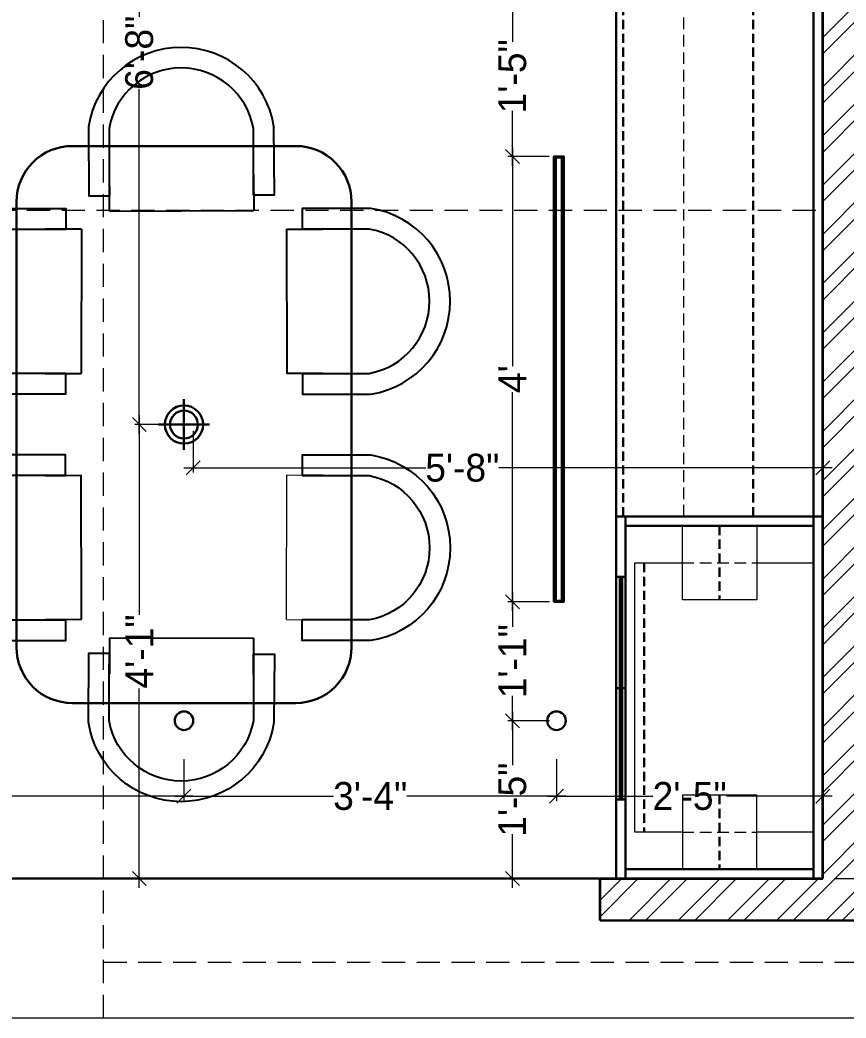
# Model space of a CAD drawing. Header units: millimetres. Extents: x 56222 to 3066687, y -650199 to -121287.
# Drawn here: x 140838.4 to 140927.4, y -185704.1 to -185596.5 of the extents above; entities that cross this region are included whole.
import ezdxf

# ---------------------------------------------------------------- set-up
doc = ezdxf.new("R2010")
doc.units = ezdxf.units.MM
doc.header["$MEASUREMENT"] = 0
doc.header["$PDMODE"] = 35
for name, pattern in [('DASHED', [0.75, 0.5, -0.25]), ('DASHED2', [0.375, 0.25, -0.125]), ('DASHEDX2', [1.5, 1, -0.5]), ('HIDDEN', [0.375, 0.25, -0.125])]:
    doc.linetypes.add(name, pattern=pattern)
doc.layers.get('Defpoints').update_dxf_attribs({"color": 220})
doc.layers.add('AR HATCH-7', color=7, linetype='Continuous')
doc.layers.add('str coll', color=6, linetype='Continuous')
for name, color, linetype, lineweight in [('el', 7, 'Continuous', 20), ('Electrical', 84, 'Continuous', 30), ('FIRST FLOOR ( DW_RAIL )', 7, 'Continuous', 9), ('FURNITURE', 32, 'Continuous', 9), ('furniture dimensions', 1, 'DASHED', 0), ('GROUND FLOOR', 7, 'Continuous', 9), ('Labelling', 1, 'Continuous', 25), ('wall', 7, 'Continuous', 30)]:
    doc.layers.add(name, color=color, linetype=linetype, lineweight=lineweight)
doc.layers.add('hatch', color=250, linetype='Continuous', lineweight=9, transparency=0.5)
doc.styles.add('century g', font='GOTHIC.TTF')
doc.dimstyles.new('Archana', dxfattribs={"dimtxt": 2, "dimasz": 0.75, "dimexe": 0.5, "dimexo": 0.5, "dimgap": 0, "dimtad": 0, "dimzin": 0, "dimdsep": 46, "dimlunit": 4, "dimtxsty": 'century g', "dimblk": 'OBLIQUE', "dimcen": 0, "dimdle": 1, "dimclrd": 256, "dimclre": 256, "dimclrt": 256, "dimadec": 0, "dimazin": 0, "dimtfac": 1, "dimtofl": 0, "dimtmove": 1, "dimatfit": 3, "dimfxl": 1, "dimfxlon": 1, "dimtolj": 1, "dimtzin": 0, "dimlwd": -1, "dimlwe": -1, "dimarcsym": 0})
pattern_1 = [(45, (627.4595, -1487.661), (-2.65165043, 2.65165043), []), (45, (629.2273, -1487.661), (-2.65165043, 2.65165043), [])]

# ---------------------------------------------------------------- blocks, each defined once
blk = doc.blocks.new('SD DSD')
at = {"layer": 'FURNITURE', "color": 9, "lineweight": 25, "true_color": 0xc7c8ca}
for p, q in [((3348486.7, -514623.32), (3348486.68, -514619.42)), ((3348502.23, -514619.34), (3348502.25, -514623.25)), ((3348486.7, -514623.32), (3348502.25, -514623.25)), ((3348483.69, -514625.26), (3348479.79, -514625.25)), ((3348483.69, -514625.26), (3348483.66, -514640.81)), ((3348505.76, -514625.26), (3348509.66, -514625.25)), ((3348505.76, -514625.26), (3348505.79, -514640.81)), ((3348479.75, -514640.8), (3348483.66, -514640.81)), ((3348509.7, -514640.8), (3348505.79, -514640.81)), ((3348479.75, -514651.77), (3348483.66, -514651.76)), ((3348483.69, -514667.31), (3348483.66, -514651.76)), ((3348483.69, -514667.31), (3348479.79, -514667.32)), ((3348486.7, -514669.25), (3348486.68, -514673.16)), ((3348486.7, -514669.25), (3348502.25, -514669.32)), ((3348502.23, -514673.23), (3348502.25, -514669.32))]:
    blk.add_line(p, q, dxfattribs=at)
at = {"layer": 'FURNITURE', "color": 9, "true_color": 0xc7c8ca}
for p, q in [((3348505.76, -514667.31), (3348505.79, -514651.76)), ((3348509.7, -514651.77), (3348505.79, -514651.76)), ((3348505.76, -514667.31), (3348509.66, -514667.32))]:
    blk.add_line(p, q, dxfattribs=at)
at = {"layer": 'FURNITURE', "color": 9, "lineweight": 25, "true_color": 0xc7c8ca, "flags": 128}
for points in [[(3348502.23, -514621.56), (3348504.46, -514621.55), (3348504.42, -514614.17, 0.853613), (3348484.42, -514614.22), (3348484.46, -514621.65), (3348486.68, -514621.64)], [(3348502.22, -514619.34), (3348502.23, -514621.56), (3348502.2, -514614.36, 0.835758), (3348486.65, -514614.39), (3348486.67, -514619.42), (3348486.68, -514621.64)], [(3348481.97, -514640.8), (3348481.97, -514643.02), (3348474.58, -514643.01, -0.853613), (3348474.58, -514623.01), (3348482.01, -514623.02), (3348482.01, -514625.25)], [(3348507.48, -514640.8), (3348507.48, -514643.02), (3348514.87, -514643.01, 0.853613), (3348514.87, -514623.01), (3348507.44, -514623.02), (3348507.44, -514625.25)], [(3348479.75, -514640.79), (3348481.97, -514640.8), (3348474.77, -514640.78, -0.835758), (3348474.76, -514625.23), (3348479.79, -514625.24), (3348482.01, -514625.25)], [(3348509.7, -514640.79), (3348507.48, -514640.8), (3348514.68, -514640.78, 0.835758), (3348514.69, -514625.23), (3348509.66, -514625.24), (3348507.44, -514625.25)], [(3348481.97, -514651.77), (3348481.97, -514649.55), (3348474.58, -514649.57, 0.853613), (3348474.58, -514669.57), (3348482.01, -514669.55), (3348482.01, -514667.32)], [(3348507.48, -514651.77), (3348507.48, -514649.55), (3348514.87, -514649.57, -0.853613), (3348514.87, -514669.57), (3348507.44, -514669.55), (3348507.44, -514667.32)], [(3348479.75, -514651.78), (3348481.97, -514651.77), (3348474.77, -514651.79, 0.835758), (3348474.76, -514667.34), (3348479.79, -514667.33), (3348482.01, -514667.33)], [(3348509.7, -514651.78), (3348507.48, -514651.77), (3348514.68, -514651.79, -0.835758), (3348514.69, -514667.34), (3348509.66, -514667.33), (3348507.44, -514667.33)], [(3348502.23, -514671.01), (3348504.46, -514671.02), (3348504.42, -514678.4, -0.853613), (3348484.42, -514678.36), (3348484.46, -514670.92), (3348486.68, -514670.93)], [(3348502.22, -514673.23), (3348502.23, -514671.01), (3348502.2, -514678.21, -0.835758), (3348486.65, -514678.18), (3348486.67, -514673.16), (3348486.68, -514670.93)]]:
    blk.add_lwpolyline(points, format="xyb", dxfattribs=at)
at = {"layer": 'FURNITURE', "color": 9, "lineweight": 30, "true_color": 0xc7c8ca}
blk.add_lwpolyline([(3348506.78, -514676.29), (3348482.68, -514676.29, -0.414214), (3348476.68, -514670.29), (3348476.68, -514622.29, -0.414214), (3348482.68, -514616.29), (3348506.78, -514616.29, -0.414214), (3348512.78, -514622.29), (3348512.78, -514670.29, -0.414214)], format="xyb", close=True, dxfattribs=at)
blk = doc.blocks.new('_Oblique')
at = {"layer": 'wall', "color": 0, "lineweight": -2}
blk.add_line((-0.5, -0.5), (0.5, 0.5), dxfattribs=at)
blk = doc.blocks.new('*D515')
at = {"layer": 'Defpoints', "color": 0, "linetype": 'Continuous', "lineweight": 30, "transparency": 16777216}
for p in [(140891.47, -185659.22), (140896.47, -185659.22, 0), (140896.22, -185672.03)]:
    blk.add_point(p, dxfattribs=at)
at = {"layer": 'furniture dimensions', "color": 5, "linetype": 'Continuous', "transparency": 16777216}
for p, q in [((140891.47, -185658.22), (140891.47, -185661.9)), ((140895.47, -185659.22), (140890.97, -185659.22)), ((140891.47, -185673.03), (140891.47, -185669.34))]:
    blk.add_line(p, q, dxfattribs=at)
at = {"layer": 'furniture dimensions', "color": 5, "linetype": 'ByBlock', "transparency": 16777216}
blk.add_line((140895.47, -185672.03), (140890.97, -185672.03), dxfattribs=at)
at = {"layer": 'furniture dimensions', "color": 5, "linetype": 'Continuous', "transparency": 16777216, "xscale": 1.5, "yscale": 1.5, "zscale": 1.5}
for p, rotation in [((140891.47, -185659.22), 90), ((140891.47, -185672.03), 270)]:
    blk.add_blockref('_Oblique', p, dxfattribs=dict(at, rotation=rotation))
at = {"layer": 'furniture dimensions', "linetype": 'Continuous', "lineweight": 0, "transparency": 16777216, "insert": (140891.47, -185665.62), "char_height": 3, "attachment_point": 5, "rotation": 90, "style": 'century g'}
blk.add_mtext('\\A1;1\'-1"', dxfattribs=at)
blk = doc.blocks.new('*D516')
at = {"layer": 'Defpoints', "color": 0, "linetype": 'Continuous', "lineweight": 30, "transparency": 16777216}
for p in [(140896.22, -185593.98), (140891.47, -185611.24), (140895.94, -185611.24, 0)]:
    blk.add_point(p, dxfattribs=at)
at = {"layer": 'furniture dimensions', "color": 5, "linetype": 'Continuous', "transparency": 16777216}
for p, q in [((140891.47, -185592.98), (140891.47, -185598.89)), ((140891.47, -185612.24), (140891.47, -185606.33)), ((140895.44, -185611.24), (140890.97, -185611.24))]:
    blk.add_line(p, q, dxfattribs=at)
at = {"layer": 'furniture dimensions', "color": 5, "linetype": 'ByBlock', "transparency": 16777216}
blk.add_line((140895.47, -185593.98), (140890.97, -185593.98), dxfattribs=at)
at = {"layer": 'furniture dimensions', "color": 5, "linetype": 'Continuous', "transparency": 16777216, "xscale": 1.5, "yscale": 1.5, "zscale": 1.5}
for p, rotation in [((140891.47, -185593.98), 90), ((140891.47, -185611.24), 270)]:
    blk.add_blockref('_Oblique', p, dxfattribs=dict(at, rotation=rotation))
at = {"layer": 'furniture dimensions', "linetype": 'Continuous', "lineweight": 0, "transparency": 16777216, "insert": (140891.47, -185602.61), "char_height": 3, "attachment_point": 5, "rotation": 90, "style": 'century g'}
blk.add_mtext('\\A1;1\'-5"', dxfattribs=at)
blk = doc.blocks.new('*D527')
at = {"layer": 'Defpoints', "color": 0, "linetype": 'Continuous', "lineweight": 30, "transparency": 16777216}
for p in [(140895.94, -185611.24, -0.01), (140891.47, -185659.22), (140895.94, -185659.22, -0.01)]:
    blk.add_point(p, dxfattribs=at)
at = {"layer": 'furniture dimensions', "color": 5, "linetype": 'Continuous', "transparency": 16777216}
for p, q in [((140891.47, -185610.24), (140891.47, -185633.84)), ((140891.47, -185660.22), (140891.47, -185636.62)), ((140895.44, -185659.22), (140890.97, -185659.22))]:
    blk.add_line(p, q, dxfattribs=at)
at = {"layer": 'furniture dimensions', "color": 5, "linetype": 'ByBlock', "transparency": 16777216}
blk.add_line((140895.44, -185611.24), (140890.97, -185611.24), dxfattribs=at)
at = {"layer": 'furniture dimensions', "color": 5, "linetype": 'Continuous', "transparency": 16777216, "xscale": 1.5, "yscale": 1.5, "zscale": 1.5}
for p, rotation in [((140891.47, -185611.24), 90), ((140891.47, -185659.22), 270)]:
    blk.add_blockref('_Oblique', p, dxfattribs=dict(at, rotation=rotation))
at = {"layer": 'furniture dimensions', "linetype": 'Continuous', "lineweight": 0, "transparency": 16777216, "insert": (140891.47, -185635.23), "char_height": 3, "attachment_point": 5, "rotation": 90, "style": 'century g'}
blk.add_mtext("\\A1;4'", dxfattribs=at)
blk = doc.blocks.new('*D528')
at = {"layer": 'Defpoints', "color": 0, "linetype": 'Continuous', "lineweight": 30, "transparency": 16777216}
for p in [(140857.08, -185640.12), (140924.91, -185640.12, -0.01), (140924.91, -185644.79)]:
    blk.add_point(p, dxfattribs=at)
at = {"layer": 'furniture dimensions', "color": 5, "linetype": 'ByBlock', "transparency": 16777216}
blk.add_line((140857.08, -185640.79), (140857.08, -185645.29), dxfattribs=at)
at = {"layer": 'furniture dimensions', "color": 5, "linetype": 'Continuous', "transparency": 16777216}
for p, q in [((140924.91, -185640.79), (140924.91, -185645.29)), ((140856.08, -185644.79), (140882.14, -185644.79)), ((140925.91, -185644.79), (140890.01, -185644.79))]:
    blk.add_line(p, q, dxfattribs=at)
at = {"layer": 'furniture dimensions', "color": 5, "linetype": 'Continuous', "transparency": 16777216, "xscale": 1.5, "yscale": 1.5, "zscale": 1.5, "rotation": 180}
blk.add_blockref('_Oblique', (140857.08, -185644.79), dxfattribs=at)
at = {"layer": 'furniture dimensions', "color": 5, "linetype": 'Continuous', "transparency": 16777216, "xscale": 1.5, "yscale": 1.5, "zscale": 1.5}
blk.add_blockref('_Oblique', (140924.91, -185644.79), dxfattribs=at)
at = {"layer": 'furniture dimensions', "linetype": 'Continuous', "lineweight": 0, "transparency": 16777216, "insert": (140886.07, -185644.79), "char_height": 3, "attachment_point": 5, "style": 'century g'}
blk.add_mtext('\\A1;5\'-8"', dxfattribs=at)
blk = doc.blocks.new('*D529')
at = {"layer": 'Defpoints', "color": 0, "linetype": 'Continuous', "lineweight": 30, "transparency": 16777216}
for p in [(140857.08, -185640.12), (140851.27, -185689.03), (140857.08, -185689.03, 0.11)]:
    blk.add_point(p, dxfattribs=at)
at = {"layer": 'furniture dimensions', "color": 5, "linetype": 'Continuous', "transparency": 16777216}
for p, q in [((140851.27, -185639.12), (140851.27, -185660.61)), ((140851.27, -185690.03), (140851.27, -185668.54)), ((140855.27, -185689.03), (140850.77, -185689.03))]:
    blk.add_line(p, q, dxfattribs=at)
at = {"layer": 'furniture dimensions', "color": 5, "linetype": 'ByBlock', "transparency": 16777216}
blk.add_line((140855.27, -185640.12), (140850.77, -185640.12), dxfattribs=at)
at = {"layer": 'furniture dimensions', "color": 5, "linetype": 'Continuous', "transparency": 16777216, "xscale": 1.5, "yscale": 1.5, "zscale": 1.5}
for p, rotation in [((140851.27, -185640.12), 90), ((140851.27, -185689.03), 270)]:
    blk.add_blockref('_Oblique', p, dxfattribs=dict(at, rotation=rotation))
at = {"layer": 'furniture dimensions', "linetype": 'Continuous', "lineweight": 0, "transparency": 16777216, "insert": (140851.27, -185664.57), "char_height": 3, "attachment_point": 5, "rotation": 90, "style": 'century g'}
blk.add_mtext('\\A1;4\'-1"', dxfattribs=at)
blk = doc.blocks.new('*D532')
at = {"layer": 'Defpoints', "color": 0, "linetype": 'Continuous', "lineweight": 30, "transparency": 16777216}
for p in [(140896.22, -185672.03, -0.01), (140891.47, -185689.03), (140896.22, -185689.03, 0.11)]:
    blk.add_point(p, dxfattribs=at)
at = {"layer": 'furniture dimensions', "color": 5, "linetype": 'Continuous', "transparency": 16777216}
for p, q in [((140891.47, -185671.03), (140891.47, -185676.8)), ((140891.47, -185690.03), (140891.47, -185684.25)), ((140895.47, -185689.03), (140890.97, -185689.03))]:
    blk.add_line(p, q, dxfattribs=at)
at = {"layer": 'furniture dimensions', "color": 5, "linetype": 'ByBlock', "transparency": 16777216}
blk.add_line((140895.47, -185672.03), (140890.97, -185672.03), dxfattribs=at)
at = {"layer": 'furniture dimensions', "color": 5, "linetype": 'Continuous', "transparency": 16777216, "xscale": 1.5, "yscale": 1.5, "zscale": 1.5}
for p, rotation in [((140891.47, -185672.03), 90), ((140891.47, -185689.03), 270)]:
    blk.add_blockref('_Oblique', p, dxfattribs=dict(at, rotation=rotation))
at = {"layer": 'furniture dimensions', "linetype": 'Continuous', "lineweight": 0, "transparency": 16777216, "insert": (140891.47, -185680.53), "char_height": 3, "attachment_point": 5, "rotation": 90, "style": 'century g'}
blk.add_mtext('\\A1;1\'-5"', dxfattribs=at)
blk = doc.blocks.new('*D536')
at = {"layer": 'Defpoints', "color": 0, "linetype": 'Continuous', "lineweight": 30, "transparency": 16777216}
for p in [(140789.11, -185672.03, -0.01), (140856.08, -185672.03), (140856.08, -185680.15)]:
    blk.add_point(p, dxfattribs=at)
at = {"layer": 'furniture dimensions', "color": 5, "linetype": 'ByBlock', "transparency": 16777216}
blk.add_line((140789.11, -185676.15), (140789.11, -185680.65), dxfattribs=at)
at = {"layer": 'furniture dimensions', "color": 5, "linetype": 'Continuous', "transparency": 16777216}
for p, q in [((140856.08, -185676.15), (140856.08, -185680.65)), ((140788.11, -185680.15), (140818.66, -185680.15)), ((140857.08, -185680.15), (140826.53, -185680.15))]:
    blk.add_line(p, q, dxfattribs=at)
at = {"layer": 'furniture dimensions', "color": 5, "linetype": 'Continuous', "transparency": 16777216, "xscale": 1.5, "yscale": 1.5, "zscale": 1.5, "rotation": 180}
blk.add_blockref('_Oblique', (140789.11, -185680.15), dxfattribs=at)
at = {"layer": 'furniture dimensions', "color": 5, "linetype": 'Continuous', "transparency": 16777216, "xscale": 1.5, "yscale": 1.5, "zscale": 1.5}
blk.add_blockref('_Oblique', (140856.08, -185680.15), dxfattribs=at)
at = {"layer": 'furniture dimensions', "linetype": 'Continuous', "lineweight": 0, "transparency": 16777216, "insert": (140822.6, -185680.15), "char_height": 3, "attachment_point": 5, "style": 'century g'}
blk.add_mtext('\\A1;5\'-7"', dxfattribs=at)
blk = doc.blocks.new('*D537')
at = {"layer": 'Defpoints', "color": 0, "linetype": 'Continuous', "lineweight": 30, "transparency": 16777216}
for p in [(140856.08, -185672.03), (140896.22, -185672.03, -0.01), (140896.22, -185680.15)]:
    blk.add_point(p, dxfattribs=at)
at = {"layer": 'furniture dimensions', "color": 5, "linetype": 'ByBlock', "transparency": 16777216}
blk.add_line((140856.08, -185676.15), (140856.08, -185680.65), dxfattribs=at)
at = {"layer": 'furniture dimensions', "color": 5, "linetype": 'Continuous', "transparency": 16777216}
for p, q in [((140896.22, -185676.15), (140896.22, -185680.65)), ((140855.08, -185680.15), (140872.21, -185680.15)), ((140897.22, -185680.15), (140880.1, -185680.15))]:
    blk.add_line(p, q, dxfattribs=at)
at = {"layer": 'furniture dimensions', "color": 5, "linetype": 'Continuous', "transparency": 16777216, "xscale": 1.5, "yscale": 1.5, "zscale": 1.5, "rotation": 180}
blk.add_blockref('_Oblique', (140856.08, -185680.15), dxfattribs=at)
at = {"layer": 'furniture dimensions', "color": 5, "linetype": 'Continuous', "transparency": 16777216, "xscale": 1.5, "yscale": 1.5, "zscale": 1.5}
blk.add_blockref('_Oblique', (140896.22, -185680.15), dxfattribs=at)
at = {"layer": 'furniture dimensions', "linetype": 'Continuous', "lineweight": 0, "transparency": 16777216, "insert": (140876.15, -185680.15), "char_height": 3, "attachment_point": 5, "style": 'century g'}
blk.add_mtext('\\A1;3\'-4"', dxfattribs=at)
blk = doc.blocks.new('*D538')
at = {"layer": 'Defpoints', "color": 0, "linetype": 'Continuous', "lineweight": 30, "transparency": 16777216}
for p in [(140896.22, -185672.03, -0.01), (140924.91, -185672.03, -0.01), (140924.91, -185680.15)]:
    blk.add_point(p, dxfattribs=at)
at = {"layer": 'furniture dimensions', "color": 5, "linetype": 'ByBlock', "transparency": 16777216}
blk.add_line((140896.22, -185676.15), (140896.22, -185680.65), dxfattribs=at)
at = {"layer": 'furniture dimensions', "color": 5, "linetype": 'Continuous', "transparency": 16777216}
for p, q in [((140924.91, -185676.15), (140924.91, -185680.65)), ((140895.22, -185680.15), (140906.61, -185680.15)), ((140925.91, -185680.15), (140914.52, -185680.15))]:
    blk.add_line(p, q, dxfattribs=at)
at = {"layer": 'furniture dimensions', "color": 5, "linetype": 'Continuous', "transparency": 16777216, "xscale": 1.5, "yscale": 1.5, "zscale": 1.5, "rotation": 180}
blk.add_blockref('_Oblique', (140896.22, -185680.15), dxfattribs=at)
at = {"layer": 'furniture dimensions', "color": 5, "linetype": 'Continuous', "transparency": 16777216, "xscale": 1.5, "yscale": 1.5, "zscale": 1.5}
blk.add_blockref('_Oblique', (140924.91, -185680.15), dxfattribs=at)
at = {"layer": 'furniture dimensions', "linetype": 'Continuous', "lineweight": 0, "transparency": 16777216, "insert": (140910.57, -185680.15), "char_height": 3, "attachment_point": 5, "style": 'century g'}
blk.add_mtext('\\A1;2\'-5"', dxfattribs=at)
blk = doc.blocks.new('*D747')
at = {"layer": 'Defpoints', "color": 0, "linetype": 'Continuous', "lineweight": 30, "transparency": 16777216}
for p in [(140851.27, -185560.03), (140851.83, -185560.03, 0.12), (140856.08, -185640.12, 0.12)]:
    blk.add_point(p, dxfattribs=at)
at = {"layer": 'furniture dimensions', "color": 5, "linetype": 'Continuous', "transparency": 16777216}
for p, q in [((140851.27, -185559.03), (140851.27, -185596.2)), ((140851.33, -185560.03), (140850.77, -185560.03)), ((140851.27, -185641.12), (140851.27, -185603.95))]:
    blk.add_line(p, q, dxfattribs=at)
at = {"layer": 'furniture dimensions', "color": 5, "linetype": 'ByBlock', "transparency": 16777216}
blk.add_line((140855.27, -185640.12), (140850.77, -185640.12), dxfattribs=at)
at = {"layer": 'furniture dimensions', "color": 5, "linetype": 'Continuous', "transparency": 16777216, "xscale": 1.5, "yscale": 1.5, "zscale": 1.5}
for p, rotation in [((140851.27, -185560.03), 90), ((140851.27, -185640.12), 270)]:
    blk.add_blockref('_Oblique', p, dxfattribs=dict(at, rotation=rotation))
at = {"layer": 'furniture dimensions', "linetype": 'Continuous', "lineweight": 0, "transparency": 16777216, "insert": (140851.27, -185600.07), "char_height": 3, "attachment_point": 5, "rotation": 90, "style": 'century g'}
blk.add_mtext('\\A1;6\'-8"', dxfattribs=at)

msp = doc.modelspace()

# ---------------------------------------------------------------- hatches: boundary and pattern name
at = {"layer": 'AR HATCH-7', "lineweight": 18, "true_color": 0x939598, "transparency": 33554610}
h = msp.add_hatch(dxfattribs=at)
h.set_pattern_fill('ANSI32', color=252, scale=10)
h.set_pattern_definition(pattern_1)
h.paths.add_polyline_path([(140802.41, -185551.03), (140750.91, -185551.03), (140750.91, -185560.03), (140802.41, -185560.03)])
h.paths.add_polyline_path([(140717.91, -185551.03), (140692.91, -185551.03), (140692.91, -185560.03), (140717.91, -185560.03)])
h.paths.add_polyline_path([(140692.91, -185566.03), (140683.91, -185566.03), (140683.91, -185588.53), (140692.91, -185588.53), (140692.91, -185576.53)])
h.paths.add_polyline_path([(140692.91, -185660.53), (140683.91, -185660.53), (140683.91, -185678.53), (140692.91, -185678.53)])
h.paths.add_polyline_path([(140725.91, -185642.86), (140725.91, -185633.23), (140719.44, -185633.23), (140719.44, -185642.86)], flags=9)
h.paths.add_polyline_path([(140799.14, -185684.81), (140813.02, -185684.81), (140813.02, -185672.59), (140799.14, -185672.59)], flags=9)
h.paths.add_polyline_path([(140726.13, -185685.96), (140736.96, -185685.96), (140736.96, -185678.91), (140726.13, -185678.91)], flags=9)
h.paths.add_polyline_path([(140724.56, -185659.81), (140744.37, -185659.81), (140744.37, -185647.63), (140724.56, -185647.63)], flags=9)
h.paths.add_polyline_path([(140771.61, -185636.46), (140776.73, -185636.46), (140776.73, -185629.11), (140771.61, -185629.11)], flags=9)
h.paths.add_polyline_path([(140779.33, -185628.54), (140784.44, -185628.54), (140784.44, -185621.19), (140779.33, -185621.19)], flags=9)
h.paths.add_polyline_path([(140787.96, -185636.77), (140793.34, -185636.77), (140793.34, -185629.42), (140787.96, -185629.42)], flags=9)
h.paths.add_polyline_path([(140779.19, -185644.49), (140784.57, -185644.49), (140784.57, -185637.14), (140779.19, -185637.14)], flags=9)
h.paths.add_polyline_path([(140762.47, -185668.11), (140801.82, -185668.11), (140801.82, -185653.04), (140762.47, -185653.04)], flags=9)
h.paths.add_polyline_path([(140938.75, -185577.36), (140938.75, -185567.72), (140932.27, -185567.72), (140932.27, -185577.36)], flags=9)
h.paths.add_polyline_path([(140938.71, -185602.08), (140938.71, -185590.13), (140932.24, -185590.13), (140932.24, -185602.08)], flags=9)
h.paths.add_polyline_path([(140938.71, -185623.75), (140938.71, -185611.8), (140932.24, -185611.8), (140932.24, -185623.75)], flags=9)
h.paths.add_polyline_path([(140938.71, -185645.41), (140938.71, -185633.46), (140932.24, -185633.46), (140932.24, -185645.41)], flags=9)
h.paths.add_polyline_path([(140938.71, -185674.37), (140938.71, -185664.73), (140932.24, -185664.73), (140932.24, -185674.37)], flags=9)
h.paths.add_polyline_path([(140881.27, -185645.68), (140901.08, -185645.68), (140901.08, -185633.5), (140881.27, -185633.5)], flags=9)
h.paths.add_polyline_path([(140880.49, -185674.22), (140895.42, -185674.22), (140895.42, -185667.17), (140880.49, -185667.17)], flags=9)
h = msp.add_hatch(dxfattribs=at)
h.set_pattern_fill('ANSI32', color=252, scale=10)
h.set_pattern_definition(pattern_1)
h.paths.add_polyline_path([(140938.91, -185551.03), (140847.41, -185551.03), (140847.41, -185560.03), (140920.91, -185560.03), (140938.99, -185560.03)])
h.paths.add_polyline_path([(140929.41, -185560.03), (140924.91, -185560.03), (140924.91, -185689.03), (140929.41, -185689.03)])
h.paths.add_polyline_path([(140938.99, -185689.03), (140900.91, -185689.03), (140900.91, -185693.53), (140938.99, -185693.58)])

# ---------------------------------------------------------------- linework, layer by layer
at = {"layer": 'el', "color": 9, "lineweight": 30, "ltscale": 10, "true_color": 0xc7c8ca, "elevation": 0.12}
for points in [[(140903.04, -185656.52), (140903.28, -185656.52), (140903.28, -185668.52), (140903.04, -185668.52)], [(140903.04, -185680.52), (140903.28, -185680.52), (140903.28, -185668.52), (140903.04, -185668.52)]]:
    msp.add_lwpolyline(points, close=True, dxfattribs=at)
at = {"layer": 'Electrical', "transparency": 33554687}
for p, q in [((140856.08, -185637.38, 0.12), (140856.08, -185642.86, 0.12)), ((140858.83, -185640.12, 0.12), (140853.34, -185640.12, 0.12))]:
    msp.add_line(p, q, dxfattribs=at)
at = {"layer": 'Electrical', "color": 152, "lineweight": 30, "true_color": 0x2776bb, "transparency": 33554687, "elevation": 0.12}
for points in [[(140895.94, -185659.22), (140895.94, -185611.24), (140897, -185611.24), (140897, -185659.22)], [(140896.81, -185611.34), (140896.12, -185611.34), (140896.12, -185659.14), (140896.81, -185659.14)], [(140896.79, -185611.36), (140896.14, -185611.36), (140896.14, -185659.12), (140896.79, -185659.12)]]:
    msp.add_lwpolyline(points, close=True, dxfattribs=at)
at = {"layer": 'Electrical', "transparency": 33554687}
for radius in [2.06, 1.5]:
    msp.add_circle((140856.08, -185640.12, 0.12), radius, dxfattribs=at)
at = {"layer": 'FIRST FLOOR ( DW_RAIL )', "lineweight": 0, "elevation": 0.12}
msp.add_lwpolyline([(140679.41, -185542.13), (140938.99, -185542.13), (140938.99, -185704.05), (140679.41, -185704.05)], close=True, dxfattribs=at)
at = {"layer": 'FURNITURE', "color": 9, "lineweight": 30, "true_color": 0xc7c8ca}
for p, q in [((140902.66, -185689.03, 0.12), (140902.66, -185585.03, 0.12)), ((140923.91, -185585.03, 0.12), (140923.91, -185650.02, 0.12)), ((140924.91, -185585.03, 0.12), (140924.91, -185650.02, 0.12)), ((140924.91, -185650.02, 0.12), (140902.66, -185650.02, 0.12)), ((140902.66, -185650.02, 0.12), (140902.66, -185689.03, 0.12)), ((140902.66, -185656.52, 0.12), (140902.66, -185650.02, 0.12)), ((140902.66, -185650.02, 0.12), (140903.66, -185650.02, 0.12)), ((140903.66, -185650.02, 0.12), (140903.66, -185656.52, 0.12)), ((140923.91, -185689.03, 0.12), (140923.91, -185650.02, 0.12)), ((140924.91, -185689.03, 0.12), (140924.91, -185650.02, 0.12)), ((140923.91, -185651.02, 0.12), (140903.66, -185651.02, 0.12)), ((140903.66, -185651.02, 0.12), (140903.66, -185688.03, 0.12)), ((140903.66, -185656.52, 0.12), (140902.66, -185656.52, 0.12)), ((140902.66, -185668.52, 0.12), (140902.66, -185656.52, 0.12)), ((140902.66, -185656.52, 0.12), (140903.66, -185656.52, 0.12)), ((140903.66, -185656.52, 0.12), (140903.66, -185668.52, 0.12)), ((140903.66, -185668.52, 0.12), (140902.66, -185668.52, 0.12)), ((140903.66, -185668.52, 0.12), (140902.66, -185668.52, 0.12)), ((140902.66, -185668.52, 0.12), (140902.66, -185668.52, 0.12)), ((140902.66, -185668.52, 0.12), (140903.66, -185668.52, 0.12)), ((140903.66, -185668.52, 0.12), (140902.66, -185668.52, 0.12)), ((140902.66, -185668.52, 0.12), (140902.66, -185680.52, 0.12)), ((140903.66, -185668.52, 0.12), (140902.66, -185668.52, 0.12)), ((140902.66, -185668.52, 0.12), (140902.66, -185668.52, 0.12)), ((140902.66, -185668.52, 0.12), (140903.66, -185668.52, 0.12)), ((140903.66, -185668.52, 0.12), (140903.66, -185668.52, 0.12)), ((140903.66, -185680.52, 0.12), (140903.66, -185668.52, 0.12)), ((140903.66, -185668.52, 0.12), (140903.66, -185668.52, 0.12)), ((140903.66, -185680.52, 0.12), (140902.66, -185680.52, 0.12)), ((140902.66, -185680.52, 0.12), (140902.66, -185689.03, 0.12)), ((140902.66, -185680.52, 0.12), (140903.66, -185680.52, 0.12)), ((140903.66, -185689.03, 0.12), (140903.66, -185680.52, 0.12)), ((140903.66, -185688.03, 0.12), (140923.91, -185688.03, 0.12)), ((140902.66, -185689.03, 0.12), (140924.91, -185689.03, 0.12)), ((140902.66, -185689.03, 0.12), (140903.66, -185689.03, 0.12))]:
    msp.add_line(p, q, dxfattribs=at)
at = {"layer": 'FURNITURE', "color": 9, "linetype": 'DASHEDX2', "lineweight": 30, "true_color": 0xc7c8ca}
for p, q in [((140903.41, -185650.02, 0.12), (140903.41, -185585.03, 0.12)), ((140917.41, -185650.02, 0.12), (140917.41, -185585.03, 0.12)), ((140913.78, -185651.02, 0.12), (140913.78, -185659.02, 0.12)), ((140905.66, -185655.02, 0.12), (140905.66, -185684.03, 0.12)), ((140913.78, -185680.03, 0.12), (140913.78, -185688.03, 0.12))]:
    msp.add_line(p, q, dxfattribs=at)
at = {"layer": 'FURNITURE', "color": 9, "linetype": 'HIDDEN', "lineweight": 18, "ltscale": 5, "true_color": 0xc7c8ca}
for p, q in [((140909.91, -185585.03, 0.12), (140909.91, -185650.02, 0.12)), ((140909.78, -185655.02, 0.12), (140917.79, -185655.02, 0.12)), ((140909.78, -185684.03, 0.12), (140917.79, -185684.03, 0.12))]:
    msp.add_line(p, q, dxfattribs=at)
at = {"layer": 'FURNITURE', "color": 9, "lineweight": 20, "true_color": 0xc7c8ca}
for p, q in [((140909.78, -185651.02, 0.12), (140917.79, -185651.02, 0.12)), ((140909.78, -185659.02, 0.12), (140909.78, -185651.02, 0.12)), ((140917.79, -185651.02, 0.12), (140917.79, -185659.02, 0.12)), ((140904.66, -185684.03, 0.12), (140904.66, -185655.02, 0.12)), ((140904.66, -185655.02, 0.12), (140909.78, -185655.02, 0.12)), ((140917.79, -185655.02, 0.12), (140923.91, -185655.02, 0.12)), ((140923.91, -185655.02, 0.12), (140923.91, -185684.03, 0.12)), ((140917.79, -185659.02, 0.12), (140909.78, -185659.02, 0.12)), ((140917.79, -185680.03, 0.12), (140909.78, -185680.03, 0.12)), ((140909.78, -185680.03, 0.12), (140909.78, -185688.03, 0.12)), ((140917.79, -185688.03, 0.12), (140917.79, -185680.03, 0.12)), ((140909.78, -185684.03, 0.12), (140904.66, -185684.03, 0.12)), ((140923.91, -185684.03, 0.12), (140917.79, -185684.03, 0.12)), ((140909.78, -185688.03, 0.12), (140917.79, -185688.03, 0.12))]:
    msp.add_line(p, q, dxfattribs=at)
at = {"layer": 'FURNITURE', "color": 240, "lineweight": 30, "true_color": 0xed1f24, "transparency": 33554687}
for centre in [(140856.08, -185672.03, 0.12), (140896.22, -185672.03, 0.12)]:
    msp.add_circle(centre, 1, dxfattribs=at)
at = {"layer": 'furniture dimensions', "color": 9, "linetype": 'Continuous', "lineweight": 30, "true_color": 0xc7c8ca, "transparency": 33554687, "elevation": 0.12}
msp.add_lwpolyline([(140924.91, -185689.03), (140692.91, -185689.03), (140692.91, -185689.03), (140692.91, -185560.03), (140924.91, -185560.03), (140924.91, -185689.03)], dxfattribs=at)
at = {"layer": 'GROUND FLOOR'}
for p in [(140924.91, -185689.03, 0.12), (140900.91, -185693.53, 0.12)]:
    msp.add_line(p, (140900.91, -185689.03, 0.12), dxfattribs=at)
at = {"layer": 'hatch', "lineweight": 35, "transparency": 33554687}
for p, q in [((140924.91, -185689.03, 0.12), (140924.91, -185560.03, 0.12)), ((140900.91, -185693.53, 0.12), (140900.91, -185689.03, 0.12)), ((140900.91, -185689.03, 0.12), (140924.91, -185689.03, 0.12)), ((140938.99, -185693.58, 0.12), (140900.91, -185693.53, 0.12))]:
    msp.add_line(p, q, dxfattribs=at)
at = {"layer": 'Labelling', "color": 251, "linetype": 'DASHED2', "lineweight": 0, "ltscale": 10, "true_color": 0x636466}
for p, q in [((140847.41, -185704.05, 0.12), (140847.41, -185560.03, 0.12)), ((140692.91, -185617.03, 0.12), (140924.91, -185617.03, 0.12)), ((140847.41, -185689.03, 0.12), (140938.99, -185689.03, 0.12)), ((140847.41, -185698.03, 0.12), (140938.99, -185698.03, 0.12))]:
    msp.add_line(p, q, dxfattribs=at)

# ---------------------------------------------------------------- block references
at = {"layer": 'str coll', "color": 9, "lineweight": 30, "true_color": 0xc7c8ca, "transparency": 33554687}
msp.add_blockref('SD DSD', (-3207638.64, 329006.17, 0.12), dxfattribs=at)

# ---------------------------------------------------------------- dimensions: what is measured, and where the dimension line sits
at = {"layer": 'furniture dimensions', "color": 5, "linetype": 'Continuous', "lineweight": 0, "transparency": 33554687}
for base, p1, p2, angle, picture, middle in [((140851.27, -185560.03), (140856.08, -185640.12, 0.12), (140851.83, -185560.03, 0.12), 90, '*D747', (140851.27, -185600.07)), ((140891.47, -185611.24, 0.12), (140896.22, -185593.98, 0.12), (140895.94, -185611.24, 0.12), 270, '*D516', (140891.47, -185602.61, 0.12)), ((140891.47, -185659.22, 0.12), (140895.94, -185611.24, 0.12), (140895.94, -185659.22, 0.12), 90, '*D527', (140891.47, -185635.23, 0.12)), ((140851.27, -185689.03, 0.12), (140857.08, -185640.12, 0.12), (140857.08, -185689.03, 0.24), 90, '*D529', (140851.27, -185664.57, 0.12)), ((140891.47, -185659.22, 0.12), (140896.22, -185672.03, 0.12), (140896.47, -185659.22, 0.12), 90, '*D515', (140891.47, -185665.62, 0.12)), ((140891.47, -185689.03, 0.12), (140896.22, -185672.03, 0.12), (140896.22, -185689.03, 0.24), 90, '*D532', (140891.47, -185680.53, 0.12))]:
    dim = msp.add_linear_dim(base=base, p1=p1, p2=p2, angle=angle, dimstyle='Archana', override={"dimtxt": 3, "dimasz": 1.5, "dimdec": 0, "dimclrd": 5, "dimclre": 5, "dimfxl": 4}, dxfattribs=at)
    dim.commit()
    dim.dimension.update_dxf_attribs({"geometry": picture, "text_midpoint": middle})
dim = msp.add_linear_dim(base=(140924.91, -185644.79, 0.12), p1=(140857.08, -185640.12, 0.12), p2=(140924.91, -185640.12, 0.12), dimstyle='Archana', override={"dimtxt": 3, "dimasz": 1.5, "dimdec": 0, "dimclrd": 5, "dimclre": 5, "dimfxl": 4}, dxfattribs=at)
dim.commit()
dim.dimension.update_dxf_attribs({"geometry": '*D528', "text_midpoint": (140886.07, -185644.79, 0.12), "dimtype": 160})
for base, p1, p2, picture, middle in [((140856.08, -185680.15, 0.12), (140789.11, -185672.03, 0.12), (140856.08, -185672.03, 0.12), '*D536', (140822.6, -185680.15, 0.12)), ((140896.22, -185680.15, 0.12), (140856.08, -185672.03, 0.12), (140896.22, -185672.03, 0.12), '*D537', (140876.15, -185680.15, 0.12)), ((140924.91, -185680.15, 0.12), (140896.22, -185672.03, 0.12), (140924.91, -185672.03, 0.12), '*D538', (140910.57, -185680.15, 0.12))]:
    dim = msp.add_linear_dim(base=base, p1=p1, p2=p2, dimstyle='Archana', override={"dimtxt": 3, "dimasz": 1.5, "dimdec": 0, "dimclrd": 5, "dimclre": 5, "dimfxl": 4}, dxfattribs=at)
    dim.commit()
    dim.dimension.update_dxf_attribs({"geometry": picture, "text_midpoint": middle})

doc.saveas('drawing.dxf')
